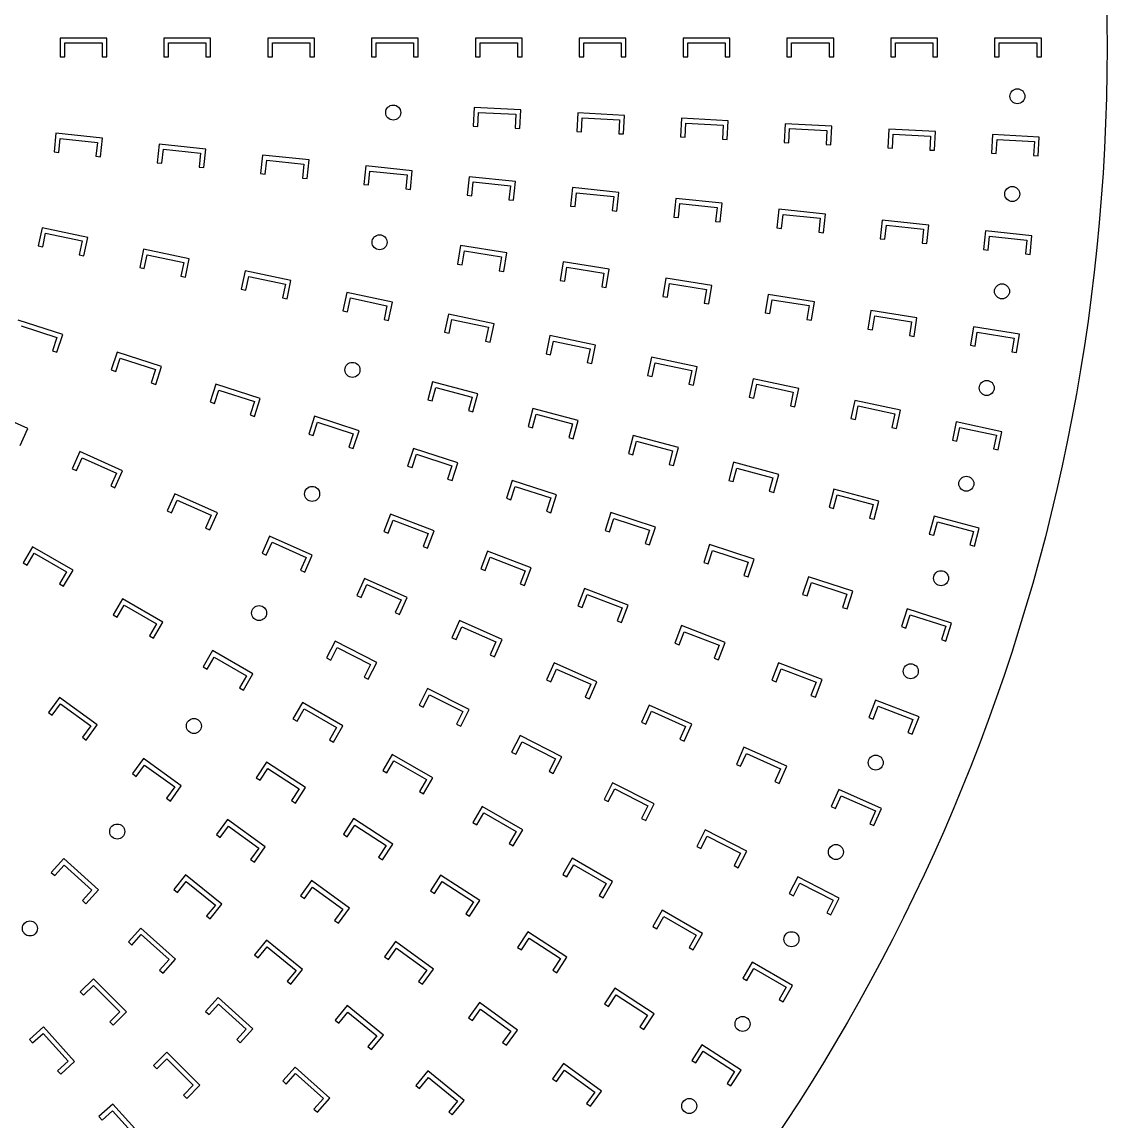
# Model space of a CAD drawing. Header units: inches. Extents: x 0.5 to 33.5, y 56.4 to 89.4.
# Drawn here: x 24.36 to 33.5, y 63.85 to 73.11 of the extents above; entities that cross this region are included whole.
import ezdxf

# ---------------------------------------------------------------- set-up
doc = ezdxf.new("R2010")
doc.units = ezdxf.units.IN
doc.layers.add('blue', color=5, linetype='CONTINUOUS')

msp = doc.modelspace()

# ---------------------------------------------------------------- linework, layer by layer
for p, q in [((25.0719, 72.9787), (24.6781, 72.9787)), ((24.6781, 72.9787), (24.6781, 72.8213)), ((25.0719, 72.8213), (25.0719, 72.9787)), ((25.9469, 72.9787), (25.5531, 72.9787)), ((25.5531, 72.9787), (25.5531, 72.8213)), ((25.9469, 72.8213), (25.9469, 72.9787)), ((26.8219, 72.9787), (26.4281, 72.9787)), ((26.4281, 72.9787), (26.4281, 72.8213)), ((26.8219, 72.8213), (26.8219, 72.9787)), ((27.6969, 72.9787), (27.3031, 72.9787)), ((27.3031, 72.9787), (27.3031, 72.8213)), ((27.6969, 72.8213), (27.6969, 72.9787)), ((28.5719, 72.9787), (28.1781, 72.9787)), ((28.1781, 72.9787), (28.1781, 72.8213)), ((28.5719, 72.8213), (28.5719, 72.9787)), ((29.4469, 72.9787), (29.0531, 72.9787)), ((29.0531, 72.9787), (29.0531, 72.8213)), ((29.4469, 72.8213), (29.4469, 72.9787)), ((30.3219, 72.9787), (29.9281, 72.9787)), ((29.9281, 72.9787), (29.9281, 72.8213)), ((30.3219, 72.8213), (30.3219, 72.9787)), ((31.1969, 72.9787), (30.8031, 72.9787)), ((30.8031, 72.9787), (30.8031, 72.8213)), ((31.1969, 72.8213), (31.1969, 72.9787)), ((32.0718, 72.9787), (31.6781, 72.9787)), ((31.6781, 72.9787), (31.6781, 72.8213)), ((32.0718, 72.8213), (32.0718, 72.9787)), ((32.9468, 72.9787), (32.5532, 72.9787)), ((32.5532, 72.9787), (32.5532, 72.8213)), ((32.9468, 72.8213), (32.9468, 72.9787)), ((24.7175, 72.8213), (24.7175, 72.9394)), ((24.7175, 72.9394), (25.0325, 72.9394)), ((25.0325, 72.9394), (25.0325, 72.8213)), ((25.5925, 72.8213), (25.5925, 72.9394)), ((25.5925, 72.9394), (25.9075, 72.9394)), ((25.9075, 72.9394), (25.9075, 72.8213)), ((26.4675, 72.8213), (26.4675, 72.9394)), ((26.4675, 72.9394), (26.7825, 72.9394)), ((26.7825, 72.9394), (26.7825, 72.8213)), ((27.3425, 72.8213), (27.3425, 72.9394)), ((27.3425, 72.9394), (27.6575, 72.9394)), ((27.6575, 72.9394), (27.6575, 72.8213)), ((28.2175, 72.8213), (28.2175, 72.9394)), ((28.2175, 72.9394), (28.5325, 72.9394)), ((28.5325, 72.9394), (28.5325, 72.8213)), ((29.0925, 72.8213), (29.0925, 72.9394)), ((29.0925, 72.9394), (29.4075, 72.9394)), ((29.4075, 72.9394), (29.4075, 72.8213)), ((29.9675, 72.8213), (29.9675, 72.9394)), ((29.9675, 72.9394), (30.2825, 72.9394)), ((30.2825, 72.9394), (30.2825, 72.8213)), ((30.8425, 72.8213), (30.8425, 72.9394)), ((30.8425, 72.9394), (31.1575, 72.9394)), ((31.1575, 72.9394), (31.1575, 72.8213)), ((31.7175, 72.8213), (31.7175, 72.9394)), ((31.7175, 72.9394), (32.0325, 72.9394)), ((32.0325, 72.9394), (32.0325, 72.8213)), ((32.5925, 72.8213), (32.5925, 72.9394)), ((32.5925, 72.9394), (32.9075, 72.9394)), ((32.9075, 72.9394), (32.9075, 72.8213)), ((24.6781, 72.8213), (24.7175, 72.8213)), ((25.0325, 72.8213), (25.0719, 72.8213)), ((25.5531, 72.8213), (25.5925, 72.8213)), ((25.9075, 72.8213), (25.9469, 72.8213)), ((26.4281, 72.8213), (26.4675, 72.8213)), ((26.7825, 72.8213), (26.8219, 72.8213)), ((27.3031, 72.8213), (27.3425, 72.8213)), ((27.6575, 72.8213), (27.6969, 72.8213)), ((28.1781, 72.8213), (28.2175, 72.8213)), ((28.5325, 72.8213), (28.5719, 72.8213)), ((29.0531, 72.8213), (29.0925, 72.8213)), ((29.4075, 72.8213), (29.4469, 72.8213)), ((29.9281, 72.8213), (29.9675, 72.8213)), ((30.2825, 72.8213), (30.3219, 72.8213)), ((30.8031, 72.8213), (30.8425, 72.8213)), ((31.1575, 72.8213), (31.1969, 72.8213)), ((31.6781, 72.8213), (31.7175, 72.8213)), ((32.0325, 72.8213), (32.0718, 72.8213)), ((32.5532, 72.8213), (32.5925, 72.8213)), ((32.9075, 72.8213), (32.9468, 72.8213)), ((28.167, 72.3936), (28.1587, 72.2363)), ((28.5601, 72.373), (28.167, 72.3936)), ((28.198, 72.2343), (28.2042, 72.3522)), ((28.2042, 72.3522), (28.5187, 72.3358)), ((28.5187, 72.3358), (28.5126, 72.2178)), ((28.5519, 72.2157), (28.5601, 72.373)), ((29.0408, 72.3478), (29.0325, 72.1906)), ((29.4339, 72.3272), (29.0408, 72.3478)), ((29.0718, 72.1885), (29.078, 72.3064)), ((29.078, 72.3064), (29.3925, 72.29)), ((29.3925, 72.29), (29.3864, 72.172)), ((29.4257, 72.17), (29.4339, 72.3272)), ((29.9146, 72.302), (29.9063, 72.1448)), ((30.3077, 72.2814), (29.9146, 72.302)), ((29.9456, 72.1427), (29.9518, 72.2606)), ((29.9518, 72.2606), (30.2663, 72.2442)), ((30.2663, 72.2442), (30.2602, 72.1262)), ((30.2995, 72.1242), (30.3077, 72.2814)), ((30.7884, 72.2562), (30.7801, 72.099)), ((31.1815, 72.2356), (30.7884, 72.2562)), ((24.6443, 72.1757), (24.6279, 72.0191)), ((25.0359, 72.1346), (24.6443, 72.1757)), ((28.1587, 72.2363), (28.198, 72.2343)), ((28.5126, 72.2178), (28.5519, 72.2157)), ((29.0325, 72.1906), (29.0718, 72.1885)), ((29.3864, 72.172), (29.4257, 72.17)), ((29.9063, 72.1448), (29.9456, 72.1427)), ((30.8194, 72.0969), (30.8256, 72.2149)), ((30.8256, 72.2149), (31.1401, 72.1984)), ((31.1401, 72.1984), (31.134, 72.0804)), ((31.1733, 72.0784), (31.1815, 72.2356)), ((31.6622, 72.2104), (31.6539, 72.0532)), ((32.0553, 72.1898), (31.6622, 72.2104)), ((31.6932, 72.0511), (31.6994, 72.1691)), ((31.6994, 72.1691), (32.0139, 72.1526)), ((32.0139, 72.1526), (32.0078, 72.0346)), ((32.0471, 72.0326), (32.0553, 72.1898)), ((32.536, 72.1646), (32.5277, 72.0074)), ((32.9291, 72.144), (32.536, 72.1646)), ((24.667, 72.015), (24.6794, 72.1325)), ((24.6794, 72.1325), (24.9926, 72.0995)), ((24.9926, 72.0995), (24.9802, 71.9821)), ((25.0194, 71.978), (25.0359, 72.1346)), ((25.5145, 72.0843), (25.4981, 71.9276)), ((25.9061, 72.0431), (25.5145, 72.0843)), ((30.2602, 72.1262), (30.2995, 72.1242)), ((30.7801, 72.099), (30.8194, 72.0969)), ((31.134, 72.0804), (31.1733, 72.0784)), ((31.6539, 72.0532), (31.6932, 72.0511)), ((32.567, 72.0053), (32.5732, 72.1233)), ((32.5732, 72.1233), (32.8877, 72.1068)), ((32.8877, 72.1068), (32.8816, 71.9888)), ((32.9209, 71.9868), (32.9291, 72.144)), ((24.6279, 72.0191), (24.667, 72.015)), ((24.9802, 71.9821), (25.0194, 71.978)), ((25.5372, 71.9235), (25.5496, 72.041)), ((25.5496, 72.041), (25.8628, 72.0081)), ((25.8628, 72.0081), (25.8505, 71.8906)), ((25.8896, 71.8865), (25.9061, 72.0431)), ((26.3847, 71.9928), (26.3683, 71.8362)), ((26.7763, 71.9516), (26.3847, 71.9928)), ((32.0078, 72.0346), (32.0471, 72.0326)), ((32.5277, 72.0074), (32.567, 72.0053)), ((32.8816, 71.9888), (32.9209, 71.9868)), ((25.4981, 71.9276), (25.5372, 71.9235)), ((25.8505, 71.8906), (25.8896, 71.8865)), ((26.4074, 71.8321), (26.4198, 71.9495)), ((26.4198, 71.9495), (26.733, 71.9166)), ((26.733, 71.9166), (26.7207, 71.7991)), ((26.7598, 71.795), (26.7763, 71.9516)), ((27.2549, 71.9013), (27.2385, 71.7447)), ((27.6465, 71.8602), (27.2549, 71.9013)), ((26.3683, 71.8362), (26.4074, 71.8321)), ((26.7207, 71.7991), (26.7598, 71.795)), ((27.2776, 71.7406), (27.29, 71.8581)), ((27.29, 71.8581), (27.6032, 71.8251)), ((27.6032, 71.8251), (27.5909, 71.7077)), ((27.63, 71.7036), (27.6465, 71.8602)), ((28.1251, 71.8099), (28.1087, 71.6533)), ((28.5167, 71.7687), (28.1251, 71.8099)), ((27.2385, 71.7447), (27.2776, 71.7406)), ((27.5909, 71.7077), (27.63, 71.7036)), ((28.1478, 71.6491), (28.1602, 71.7666)), ((28.1602, 71.7666), (28.4734, 71.7337)), ((28.4734, 71.7337), (28.4611, 71.6162)), ((28.5002, 71.6121), (28.5167, 71.7687)), ((28.9954, 71.7184), (28.9789, 71.5618)), ((29.3869, 71.6773), (28.9954, 71.7184)), ((28.1087, 71.6533), (28.1478, 71.6491)), ((28.4611, 71.6162), (28.5002, 71.6121)), ((29.018, 71.5577), (29.0304, 71.6751)), ((29.0304, 71.6751), (29.3436, 71.6422)), ((29.3436, 71.6422), (29.3313, 71.5248)), ((29.3704, 71.5206), (29.3869, 71.6773)), ((29.8656, 71.6269), (29.8491, 71.4703)), ((30.2571, 71.5858), (29.8656, 71.6269)), ((28.9789, 71.5618), (29.018, 71.5577)), ((29.3313, 71.5248), (29.3704, 71.5206)), ((29.8883, 71.4662), (29.9006, 71.5837)), ((29.9006, 71.5837), (30.2138, 71.5508)), ((30.2138, 71.5508), (30.2015, 71.4333)), ((30.2406, 71.4292), (30.2571, 71.5858)), ((30.7358, 71.5355), (30.7193, 71.3789)), ((31.1273, 71.4943), (30.7358, 71.5355)), ((29.8491, 71.4703), (29.8883, 71.4662)), ((30.2015, 71.4333), (30.2406, 71.4292)), ((30.7585, 71.3748), (30.7708, 71.4922)), ((30.7708, 71.4922), (31.084, 71.4593)), ((31.084, 71.4593), (31.0717, 71.3418)), ((31.1108, 71.3377), (31.1273, 71.4943)), ((31.606, 71.444), (31.5895, 71.2874)), ((31.9975, 71.4029), (31.606, 71.444)), ((24.5267, 71.3806), (24.494, 71.2266)), ((24.9118, 71.2988), (24.5267, 71.3806)), ((24.5325, 71.2184), (24.5571, 71.3339)), ((24.5571, 71.3339), (24.8651, 71.2685)), ((30.7193, 71.3789), (30.7585, 71.3748)), ((31.0717, 71.3418), (31.1108, 71.3377)), ((31.6287, 71.2833), (31.641, 71.4008)), ((31.641, 71.4008), (31.9542, 71.3678)), ((31.9542, 71.3678), (31.9419, 71.2504)), ((31.9811, 71.2463), (31.9975, 71.4029)), ((32.4762, 71.3526), (32.4597, 71.1959)), ((32.8677, 71.3114), (32.4762, 71.3526)), ((32.8513, 71.1548), (32.8677, 71.3114)), ((24.494, 71.2266), (24.5325, 71.2184)), ((24.8651, 71.2685), (24.8406, 71.1529)), ((24.8791, 71.1447), (24.9118, 71.2988)), ((28.0528, 71.2291), (28.0282, 71.0736)), ((28.4417, 71.1675), (28.0528, 71.2291)), ((31.5895, 71.2874), (31.6287, 71.2833)), ((31.9419, 71.2504), (31.9811, 71.2463)), ((32.4989, 71.1918), (32.5112, 71.3093)), ((32.5112, 71.3093), (32.8245, 71.2764)), ((32.8245, 71.2764), (32.8121, 71.1589)), ((24.8406, 71.1529), (24.8791, 71.1447)), ((25.3826, 71.1987), (25.3499, 71.0447)), ((25.7677, 71.1169), (25.3826, 71.1987)), ((25.3884, 71.0365), (25.4129, 71.152)), ((25.4129, 71.152), (25.721, 71.0865)), ((28.0671, 71.0674), (28.0856, 71.1841)), ((28.0856, 71.1841), (28.3967, 71.1348)), ((28.3967, 71.1348), (28.3782, 71.0182)), ((28.4171, 71.012), (28.4417, 71.1675)), ((32.4597, 71.1959), (32.4989, 71.1918)), ((32.8121, 71.1589), (32.8513, 71.1548)), ((25.3499, 71.0447), (25.3884, 71.0365)), ((25.721, 71.0865), (25.6965, 70.971)), ((25.735, 70.9628), (25.7677, 71.1169)), ((28.0282, 71.0736), (28.0671, 71.0674)), ((28.9171, 71.0922), (28.8924, 70.9367)), ((29.3059, 71.0307), (28.9171, 71.0922)), ((28.9313, 70.9305), (28.9498, 71.0472)), ((28.9498, 71.0472), (29.2609, 70.9979)), ((25.6965, 70.971), (25.735, 70.9628)), ((26.2385, 71.0168), (26.2058, 70.8628)), ((26.6236, 70.9349), (26.2385, 71.0168)), ((26.2443, 70.8546), (26.2688, 70.9701)), ((26.2688, 70.9701), (26.5769, 70.9046)), ((28.3782, 71.0182), (28.4171, 71.012)), ((29.2609, 70.9979), (29.2424, 70.8813)), ((29.2813, 70.8751), (29.3059, 71.0307)), ((29.7813, 70.9554), (29.7567, 70.7998)), ((30.1702, 70.8938), (29.7813, 70.9554)), ((26.2058, 70.8628), (26.2443, 70.8546)), ((26.5769, 70.9046), (26.5523, 70.7891)), ((26.5908, 70.7809), (26.6236, 70.9349)), ((28.8924, 70.9367), (28.9313, 70.9305)), ((29.2424, 70.8813), (29.2813, 70.8751)), ((29.7956, 70.7937), (29.814, 70.9103)), ((29.814, 70.9103), (30.1251, 70.861)), ((30.1251, 70.861), (30.1066, 70.7444)), ((30.1455, 70.7382), (30.1702, 70.8938)), ((26.5523, 70.7891), (26.5908, 70.7809)), ((27.0944, 70.8349), (27.0616, 70.6808)), ((27.4795, 70.753), (27.0944, 70.8349)), ((27.1001, 70.6726), (27.1247, 70.7882)), ((27.1247, 70.7882), (27.4328, 70.7227)), ((29.7567, 70.7998), (29.7956, 70.7937)), ((30.6455, 70.8185), (30.6209, 70.6629)), ((31.0344, 70.7569), (30.6455, 70.8185)), ((30.6598, 70.6568), (30.6783, 70.7734)), ((30.6783, 70.7734), (30.9893, 70.7242)), ((31.0097, 70.6014), (31.0344, 70.7569)), ((27.0616, 70.6808), (27.1001, 70.6726)), ((27.4328, 70.7227), (27.4082, 70.6072)), ((27.4467, 70.599), (27.4795, 70.753)), ((30.1066, 70.7444), (30.1455, 70.7382)), ((30.6209, 70.6629), (30.6598, 70.6568)), ((30.9893, 70.7242), (30.9709, 70.6075)), ((31.5098, 70.6816), (31.4851, 70.5261)), ((31.8986, 70.62), (31.5098, 70.6816)), ((24.7011, 70.4805), (24.3267, 70.6022)), ((27.4082, 70.6072), (27.4467, 70.599)), ((27.9503, 70.653), (27.9175, 70.4989)), ((28.3353, 70.5711), (27.9503, 70.653)), ((27.956, 70.4907), (27.9806, 70.6063)), ((27.9806, 70.6063), (28.2887, 70.5408)), ((28.3026, 70.4171), (28.3353, 70.5711)), ((30.9709, 70.6075), (31.0097, 70.6014)), ((31.524, 70.5199), (31.5425, 70.6366)), ((31.5425, 70.6366), (31.8536, 70.5873)), ((31.8536, 70.5873), (31.8351, 70.4706)), ((31.874, 70.4645), (31.8986, 70.62)), ((24.352, 70.5526), (24.6515, 70.4553)), ((24.6525, 70.3308), (24.7011, 70.4805)), ((27.9175, 70.4989), (27.956, 70.4907)), ((28.2887, 70.5408), (28.2641, 70.4252)), ((31.4851, 70.5261), (31.524, 70.5199)), ((32.374, 70.5447), (32.3493, 70.3892)), ((32.7628, 70.4831), (32.374, 70.5447)), ((32.3882, 70.383), (32.4067, 70.4997)), ((32.4067, 70.4997), (32.7178, 70.4504)), ((32.7382, 70.3276), (32.7628, 70.4831)), ((24.6515, 70.4553), (24.615, 70.3429)), ((28.2641, 70.4252), (28.3026, 70.4171)), ((28.8061, 70.471), (28.7734, 70.317)), ((29.1912, 70.3892), (28.8061, 70.471)), ((28.8119, 70.3088), (28.8365, 70.4243)), ((28.8365, 70.4243), (29.1445, 70.3588)), ((29.1585, 70.2351), (29.1912, 70.3892)), ((31.8351, 70.4706), (31.874, 70.4645)), ((32.3493, 70.3892), (32.3882, 70.383)), ((32.7178, 70.4504), (32.6993, 70.3338)), ((24.615, 70.3429), (24.6525, 70.3308)), ((25.1589, 70.3318), (25.1102, 70.182)), ((25.5333, 70.2102), (25.1589, 70.3318)), ((28.7734, 70.317), (28.8119, 70.3088)), ((29.1445, 70.3588), (29.12, 70.2433)), ((32.6993, 70.3338), (32.7382, 70.3276)), ((25.1476, 70.1699), (25.1841, 70.2822)), ((25.1841, 70.2822), (25.4837, 70.1849)), ((25.4846, 70.0604), (25.5333, 70.2102)), ((29.12, 70.2433), (29.1585, 70.2351)), ((29.662, 70.2891), (29.6293, 70.1351)), ((30.0471, 70.2073), (29.662, 70.2891)), ((29.6678, 70.1269), (29.6923, 70.2424)), ((29.6923, 70.2424), (30.0004, 70.1769)), ((30.0144, 70.0532), (30.0471, 70.2073)), ((25.1102, 70.182), (25.1476, 70.1699)), ((25.4837, 70.1849), (25.4472, 70.0726)), ((29.6293, 70.1351), (29.6678, 70.1269)), ((30.0004, 70.1769), (29.9759, 70.0614)), ((30.5179, 70.1072), (30.4851, 69.9531)), ((30.903, 70.0253), (30.5179, 70.1072)), ((25.4472, 70.0726), (25.4846, 70.0604)), ((25.991, 70.0614), (25.9424, 69.9117)), ((26.3655, 69.9398), (25.991, 70.0614)), ((27.8176, 70.0829), (27.7769, 69.9308)), ((27.8149, 69.9206), (27.8455, 70.0347)), ((28.1979, 69.981), (27.8176, 70.0829)), ((27.8455, 70.0347), (28.1497, 69.9532)), ((29.9759, 70.0614), (30.0144, 70.0532)), ((30.5237, 69.945), (30.5482, 70.0605)), ((30.5482, 70.0605), (30.8563, 69.995)), ((30.8702, 69.8713), (30.903, 70.0253)), ((25.9798, 69.8995), (26.0163, 70.0118)), ((26.0163, 70.0118), (26.3159, 69.9145)), ((26.3168, 69.79), (26.3655, 69.9398)), ((27.7769, 69.9308), (27.8149, 69.9206)), ((28.1497, 69.9532), (28.1191, 69.8391)), ((28.1572, 69.8289), (28.1979, 69.981)), ((30.4851, 69.9531), (30.5237, 69.945)), ((30.8563, 69.995), (30.8317, 69.8795)), ((31.3738, 69.9253), (31.341, 69.7712)), ((31.7589, 69.8434), (31.3738, 69.9253)), ((24.406, 69.6888), (24.0464, 69.8489)), ((25.9424, 69.9117), (25.9798, 69.8995)), ((26.3159, 69.9145), (26.2794, 69.8022)), ((28.1191, 69.8391), (28.1572, 69.8289)), ((28.6628, 69.8565), (28.6221, 69.7044)), ((29.0431, 69.7546), (28.6628, 69.8565)), ((30.8317, 69.8795), (30.8702, 69.8713)), ((31.3795, 69.763), (31.4041, 69.8786)), ((31.4041, 69.8786), (31.7122, 69.8131)), ((31.7261, 69.6894), (31.7589, 69.8434)), ((26.2794, 69.8022), (26.3168, 69.79)), ((26.8232, 69.791), (26.7745, 69.6413)), ((26.812, 69.6291), (26.8485, 69.7414)), ((27.1976, 69.6694), (26.8232, 69.791)), ((26.8485, 69.7414), (27.148, 69.6441)), ((28.6601, 69.6942), (28.6907, 69.8083)), ((28.6907, 69.8083), (28.9949, 69.7267)), ((29.0024, 69.6025), (29.0431, 69.7546)), ((31.341, 69.7712), (31.3795, 69.763)), ((31.7122, 69.8131), (31.6876, 69.6976)), ((32.2296, 69.7433), (32.1969, 69.5893)), ((32.6147, 69.6615), (32.2296, 69.7433)), ((24.342, 69.545), (24.406, 69.6888)), ((27.149, 69.5196), (27.1976, 69.6694)), ((28.6221, 69.7044), (28.6601, 69.6942)), ((28.9949, 69.7267), (28.9643, 69.6127)), ((31.6876, 69.6976), (31.7261, 69.6894)), ((32.2354, 69.5811), (32.26, 69.6966)), ((32.26, 69.6966), (32.568, 69.6312)), ((32.582, 69.5074), (32.6147, 69.6615)), ((26.7745, 69.6413), (26.812, 69.6291)), ((27.148, 69.6441), (27.1115, 69.5318)), ((28.9643, 69.6127), (29.0024, 69.6025)), ((29.508, 69.63), (29.4673, 69.4779)), ((29.5053, 69.4677), (29.5359, 69.5818)), ((29.8883, 69.5281), (29.508, 69.63)), ((29.5359, 69.5818), (29.8401, 69.5003)), ((32.1969, 69.5893), (32.2354, 69.5811)), ((32.568, 69.6312), (32.5435, 69.5156)), ((24.8457, 69.4931), (24.7817, 69.3492)), ((25.2054, 69.3329), (24.8457, 69.4931)), ((27.1115, 69.5318), (27.149, 69.5196)), ((27.6554, 69.5206), (27.6067, 69.3709)), ((27.6442, 69.3587), (27.6807, 69.471)), ((28.0298, 69.399), (27.6554, 69.5206)), ((27.6807, 69.471), (27.9802, 69.3737)), ((29.4673, 69.4779), (29.5053, 69.4677)), ((29.8401, 69.5003), (29.8095, 69.3862)), ((29.8475, 69.376), (29.8883, 69.5281)), ((32.5435, 69.5156), (32.582, 69.5074)), ((24.8176, 69.3332), (24.8657, 69.4411)), ((24.8657, 69.4411), (25.1534, 69.313)), ((27.6067, 69.3709), (27.6442, 69.3587)), ((27.9802, 69.3737), (27.9437, 69.2614)), ((27.9812, 69.2492), (28.0298, 69.399)), ((29.8095, 69.3862), (29.8475, 69.376)), ((30.3532, 69.4035), (30.3124, 69.2514)), ((30.7335, 69.3016), (30.3532, 69.4035)), ((24.7817, 69.3492), (24.8176, 69.3332)), ((25.1534, 69.313), (25.1054, 69.2051)), ((25.1413, 69.1891), (25.2054, 69.3329)), ((30.3505, 69.2412), (30.381, 69.3553)), ((30.381, 69.3553), (30.6853, 69.2738)), ((30.6853, 69.2738), (30.6547, 69.1597)), ((30.6927, 69.1495), (30.7335, 69.3016)), ((25.1054, 69.2051), (25.1413, 69.1891)), ((27.9437, 69.2614), (27.9812, 69.2492)), ((28.4876, 69.2503), (28.4389, 69.1005)), ((28.4763, 69.0883), (28.5128, 69.2006)), ((28.862, 69.1286), (28.4876, 69.2503)), ((28.5128, 69.2006), (28.8124, 69.1033)), ((30.3124, 69.2514), (30.3505, 69.2412)), ((25.6451, 69.1372), (25.581, 68.9933)), ((26.0047, 68.977), (25.6451, 69.1372)), ((28.4389, 69.1005), (28.4763, 69.0883)), ((28.8124, 69.1033), (28.7759, 68.991)), ((28.8133, 68.9788), (28.862, 69.1286)), ((30.6547, 69.1597), (30.6927, 69.1495)), ((31.1984, 69.1771), (31.1576, 69.025)), ((31.1957, 69.0148), (31.2262, 69.1289)), ((31.5787, 69.0752), (31.1984, 69.1771)), ((31.2262, 69.1289), (31.5305, 69.0473)), ((25.617, 68.9773), (25.665, 69.0852)), ((25.665, 69.0852), (25.9528, 68.9571)), ((31.1576, 69.025), (31.1957, 69.0148)), ((31.5305, 69.0473), (31.4999, 68.9333)), ((31.5379, 68.9231), (31.5787, 69.0752)), ((25.581, 68.9933), (25.617, 68.9773)), ((25.9528, 68.9571), (25.9047, 68.8492)), ((25.9407, 68.8332), (26.0047, 68.977)), ((27.4639, 68.9676), (27.4075, 68.8206)), ((27.4442, 68.8065), (27.4866, 68.9168)), ((27.8315, 68.8265), (27.4639, 68.9676)), ((27.4866, 68.9168), (27.7806, 68.8039)), ((28.7759, 68.991), (28.8133, 68.9788)), ((29.3197, 68.9799), (29.2711, 68.8301)), ((29.3085, 68.8179), (29.345, 68.9303)), ((29.6942, 68.8582), (29.3197, 68.9799)), ((29.345, 68.9303), (29.6446, 68.8329)), ((31.4999, 68.9333), (31.5379, 68.9231)), ((32.0436, 68.9506), (32.0028, 68.7985)), ((32.4239, 68.8487), (32.0436, 68.9506)), ((25.9047, 68.8492), (25.9407, 68.8332)), ((27.4075, 68.8206), (27.4442, 68.8065)), ((27.775, 68.6795), (27.8315, 68.8265)), ((29.2711, 68.8301), (29.3085, 68.8179)), ((29.6446, 68.8329), (29.6081, 68.7206)), ((29.6455, 68.7084), (29.6942, 68.8582)), ((32.0408, 68.7883), (32.0714, 68.9024)), ((32.0714, 68.9024), (32.3756, 68.8209)), ((32.3756, 68.8209), (32.3451, 68.7068)), ((32.3831, 68.6966), (32.4239, 68.8487)), ((26.4444, 68.7813), (26.3804, 68.6374)), ((26.4163, 68.6214), (26.4644, 68.7293)), ((26.8041, 68.6211), (26.4444, 68.7813)), ((26.4644, 68.7293), (26.7521, 68.6012)), ((27.7806, 68.8039), (27.7383, 68.6936)), ((29.6081, 68.7206), (29.6455, 68.7084)), ((32.0028, 68.7985), (32.0408, 68.7883)), ((24.4466, 68.6916), (24.3679, 68.5552)), ((24.402, 68.5355), (24.461, 68.6378)), ((24.7876, 68.4948), (24.4466, 68.6916)), ((24.461, 68.6378), (24.7338, 68.4804)), ((26.3804, 68.6374), (26.4163, 68.6214)), ((27.7383, 68.6936), (27.775, 68.6795)), ((28.2808, 68.654), (28.2244, 68.507)), ((28.6484, 68.513), (28.2808, 68.654)), ((30.1519, 68.7095), (30.1032, 68.5597)), ((30.1407, 68.5475), (30.1772, 68.6599)), ((30.5263, 68.5878), (30.1519, 68.7095)), ((30.1772, 68.6599), (30.4767, 68.5625)), ((32.3451, 68.7068), (32.3831, 68.6966)), ((24.3679, 68.5552), (24.402, 68.5355)), ((26.7521, 68.6012), (26.7041, 68.4933)), ((26.74, 68.4773), (26.8041, 68.6211)), ((28.2611, 68.4929), (28.3034, 68.6032)), ((28.3034, 68.6032), (28.5975, 68.4903)), ((30.1032, 68.5597), (30.1407, 68.5475)), ((30.4767, 68.5625), (30.4402, 68.4502)), ((30.4777, 68.438), (30.5263, 68.5878)), ((24.7338, 68.4804), (24.6747, 68.3781)), ((24.7088, 68.3584), (24.7876, 68.4948)), ((26.7041, 68.4933), (26.74, 68.4773)), ((28.2244, 68.507), (28.2611, 68.4929)), ((28.5975, 68.4903), (28.5552, 68.38)), ((28.5919, 68.3659), (28.6484, 68.513)), ((30.4402, 68.4502), (30.4777, 68.438)), ((24.6747, 68.3781), (24.7088, 68.3584)), ((27.2438, 68.4254), (27.1797, 68.2815)), ((27.2157, 68.2655), (27.2637, 68.3734)), ((27.6034, 68.2652), (27.2438, 68.4254)), ((27.2637, 68.3734), (27.5515, 68.2453)), ((28.5552, 68.38), (28.5919, 68.3659)), ((30.9841, 68.4391), (30.9354, 68.2893)), ((30.9729, 68.2772), (31.0094, 68.3895)), ((31.3585, 68.3174), (30.9841, 68.4391)), ((31.0094, 68.3895), (31.3089, 68.2922)), ((27.1797, 68.2815), (27.2157, 68.2655)), ((27.5394, 68.1214), (27.6034, 68.2652)), ((29.0977, 68.3405), (29.0412, 68.1935)), ((29.078, 68.1793), (29.1203, 68.2896)), ((29.4652, 68.1994), (29.0977, 68.3405)), ((29.1203, 68.2896), (29.4144, 68.1767)), ((30.9354, 68.2893), (30.9729, 68.2772)), ((31.3089, 68.2922), (31.2724, 68.1798)), ((31.3098, 68.1677), (31.3585, 68.3174)), ((25.2044, 68.2541), (25.1256, 68.1177)), ((25.1597, 68.098), (25.2188, 68.2003)), ((25.5453, 68.0573), (25.2044, 68.2541)), ((25.2188, 68.2003), (25.4916, 68.0429)), ((27.5515, 68.2453), (27.5034, 68.1374)), ((29.0412, 68.1935), (29.078, 68.1793)), ((29.4144, 68.1767), (29.372, 68.0665)), ((29.4088, 68.0524), (29.4652, 68.1994)), ((31.2724, 68.1798), (31.3098, 68.1677)), ((31.8163, 68.1687), (31.7676, 68.0189)), ((32.1907, 68.047), (31.8163, 68.1687)), ((25.1256, 68.1177), (25.1597, 68.098)), ((27.5034, 68.1374), (27.5394, 68.1214)), ((31.805, 68.0068), (31.8415, 68.1191)), ((31.8415, 68.1191), (32.1411, 68.0218)), ((25.4916, 68.0429), (25.4325, 67.9406)), ((25.4666, 67.9209), (25.5453, 68.0573)), ((28.0431, 68.0695), (27.9791, 67.9256)), ((28.015, 67.9096), (28.0631, 68.0175)), ((28.4028, 67.9093), (28.0431, 68.0695)), ((28.0631, 68.0175), (28.3508, 67.8894)), ((29.372, 68.0665), (29.4088, 68.0524)), ((29.9146, 68.0269), (29.8581, 67.8799)), ((30.2821, 67.8858), (29.9146, 68.0269)), ((31.7676, 68.0189), (31.805, 68.0068)), ((32.1411, 68.0218), (32.1046, 67.9094)), ((32.142, 67.8973), (32.1907, 68.047)), ((25.4325, 67.9406), (25.4666, 67.9209)), ((26.9956, 67.8954), (26.9241, 67.7551)), ((27.3463, 67.7166), (26.9956, 67.8954)), ((27.9791, 67.9256), (28.015, 67.9096)), ((28.3508, 67.8894), (28.3028, 67.7815)), ((28.3387, 67.7655), (28.4028, 67.9093)), ((29.8949, 67.8658), (29.9372, 67.976)), ((29.9372, 67.976), (30.2313, 67.8632)), ((30.2257, 67.7388), (30.2821, 67.8858)), ((32.1046, 67.9094), (32.142, 67.8973)), ((25.9622, 67.8166), (25.8834, 67.6802)), ((26.3031, 67.6198), (25.9622, 67.8166)), ((26.9591, 67.7372), (27.0128, 67.8424)), ((27.0128, 67.8424), (27.2934, 67.6994)), ((29.8581, 67.8799), (29.8949, 67.8658)), ((30.2313, 67.8632), (30.1889, 67.7529)), ((25.9175, 67.6605), (25.9766, 67.7628)), ((25.9766, 67.7628), (26.2493, 67.6054)), ((26.9241, 67.7551), (26.9591, 67.7372)), ((27.2934, 67.6994), (27.2398, 67.5942)), ((27.2748, 67.5763), (27.3463, 67.7166)), ((28.3028, 67.7815), (28.3387, 67.7655)), ((28.8425, 67.7136), (28.7784, 67.5697)), ((29.2021, 67.5534), (28.8425, 67.7136)), ((30.1889, 67.7529), (30.2257, 67.7388)), ((30.7315, 67.7133), (30.675, 67.5663)), ((31.099, 67.5722), (30.7315, 67.7133)), ((25.8834, 67.6802), (25.9175, 67.6605)), ((26.2244, 67.4834), (26.3031, 67.6198)), ((28.8144, 67.5537), (28.8624, 67.6616)), ((28.8624, 67.6616), (29.1502, 67.5335)), ((30.7118, 67.5522), (30.7541, 67.6625)), ((30.7541, 67.6625), (31.0481, 67.5496)), ((26.2493, 67.6054), (26.1903, 67.5031)), ((27.2398, 67.5942), (27.2748, 67.5763)), ((28.7784, 67.5697), (28.8144, 67.5537)), ((29.1502, 67.5335), (29.1021, 67.4256)), ((29.1381, 67.4096), (29.2021, 67.5534)), ((30.675, 67.5663), (30.7118, 67.5522)), ((31.0481, 67.5496), (31.0058, 67.4393)), ((31.0426, 67.4252), (31.099, 67.5722)), ((24.6738, 67.422), (24.5813, 67.2946)), ((24.9923, 67.1906), (24.6738, 67.422)), ((26.1903, 67.5031), (26.2244, 67.4834)), ((27.7752, 67.4981), (27.7037, 67.3578)), ((27.7388, 67.34), (27.7924, 67.4452)), ((28.126, 67.3194), (27.7752, 67.4981)), ((27.7924, 67.4452), (28.073, 67.3022)), ((29.1021, 67.4256), (29.1381, 67.4096)), ((31.0058, 67.4393), (31.0426, 67.4252)), ((24.6131, 67.2714), (24.6825, 67.367)), ((24.6825, 67.367), (24.9373, 67.1819)), ((26.7199, 67.3791), (26.6412, 67.2427)), ((27.0609, 67.1823), (26.7199, 67.3791)), ((27.7037, 67.3578), (27.7388, 67.34)), ((29.6418, 67.3577), (29.5778, 67.2138)), ((30.0015, 67.1976), (29.6418, 67.3577)), ((31.5483, 67.3998), (31.4919, 67.2527)), ((31.5287, 67.2386), (31.571, 67.3489)), ((31.9159, 67.2587), (31.5483, 67.3998)), ((31.571, 67.3489), (31.865, 67.236)), ((24.5813, 67.2946), (24.6131, 67.2714)), ((26.6412, 67.2427), (26.6753, 67.223)), ((26.6753, 67.223), (26.7343, 67.3253)), ((26.7343, 67.3253), (27.0071, 67.1679)), ((28.073, 67.3022), (28.0194, 67.197)), ((28.0545, 67.1791), (28.126, 67.3194)), ((29.6137, 67.1978), (29.6618, 67.3057)), ((29.6618, 67.3057), (29.9495, 67.1776)), ((31.4919, 67.2527), (31.5287, 67.2386)), ((31.8594, 67.1116), (31.9159, 67.2587)), ((24.9373, 67.1819), (24.8679, 67.0863)), ((24.8998, 67.0632), (24.9923, 67.1906)), ((27.0071, 67.1679), (26.9481, 67.0656)), ((26.9821, 67.0459), (27.0609, 67.1823)), ((28.0194, 67.197), (28.0545, 67.1791)), ((29.5778, 67.2138), (29.6137, 67.1978)), ((29.9495, 67.1776), (29.9015, 67.0697)), ((29.9374, 67.0537), (30.0015, 67.1976)), ((31.865, 67.236), (31.8227, 67.1258)), ((24.8679, 67.0863), (24.8998, 67.0632)), ((26.9481, 67.0656), (26.9821, 67.0459)), ((28.5548, 67.1009), (28.4833, 66.9606)), ((28.9056, 66.9222), (28.5548, 67.1009)), ((29.9015, 67.0697), (29.9374, 67.0537)), ((31.8227, 67.1258), (31.8594, 67.1116)), ((28.4833, 66.9606), (28.5184, 66.9427)), ((28.5184, 66.9427), (28.572, 67.0479)), ((28.572, 67.0479), (28.8526, 66.905)), ((30.4412, 67.0018), (30.3771, 66.8579)), ((30.8008, 66.8417), (30.4412, 67.0018)), ((25.3817, 66.9077), (25.2891, 66.7803)), ((25.7002, 66.6763), (25.3817, 66.9077)), ((26.4177, 66.878), (26.3319, 66.7459)), ((26.7479, 66.6636), (26.4177, 66.878)), ((27.4777, 66.9416), (27.399, 66.8052)), ((27.4331, 66.7855), (27.4921, 66.8878)), ((27.8187, 66.7448), (27.4777, 66.9416)), ((27.4921, 66.8878), (27.7649, 66.7304)), ((28.8526, 66.905), (28.799, 66.7997)), ((28.8341, 66.7818), (28.9056, 66.9222)), ((30.4131, 66.8419), (30.4611, 66.9498)), ((30.4611, 66.9498), (30.7489, 66.8217)), ((25.2891, 66.7803), (25.321, 66.7571)), ((25.321, 66.7571), (25.3904, 66.8527)), ((25.3904, 66.8527), (25.6452, 66.6675)), ((26.3649, 66.7245), (26.4292, 66.8235)), ((26.4292, 66.8235), (26.6934, 66.652)), ((27.399, 66.8052), (27.4331, 66.7855)), ((28.799, 66.7997), (28.8341, 66.7818)), ((30.3771, 66.8579), (30.4131, 66.8419)), ((30.7489, 66.8217), (30.7008, 66.7138)), ((30.7368, 66.6978), (30.8008, 66.8417)), ((26.3319, 66.7459), (26.3649, 66.7245)), ((27.7649, 66.7304), (27.7058, 66.6281)), ((27.7399, 66.6084), (27.8187, 66.7448)), ((29.3344, 66.7037), (29.2629, 66.5633)), ((29.6852, 66.5249), (29.3344, 66.7037)), ((30.7008, 66.7138), (30.7368, 66.6978)), ((25.6452, 66.6675), (25.5758, 66.572)), ((25.6077, 66.5488), (25.7002, 66.6763)), ((26.6934, 66.652), (26.6291, 66.5529)), ((26.6621, 66.5315), (26.7479, 66.6636)), ((27.7058, 66.6281), (27.7399, 66.6084)), ((29.298, 66.5455), (29.3516, 66.6507)), ((29.3516, 66.6507), (29.6323, 66.5077)), ((31.2405, 66.6459), (31.1765, 66.502)), ((31.2124, 66.486), (31.2605, 66.5939)), ((31.6002, 66.4858), (31.2405, 66.6459)), ((31.2605, 66.5939), (31.5482, 66.4658)), ((25.5758, 66.572), (25.6077, 66.5488)), ((26.6291, 66.5529), (26.6621, 66.5315)), ((28.2355, 66.5041), (28.1567, 66.3677)), ((28.5764, 66.3073), (28.2355, 66.5041)), ((29.2629, 66.5633), (29.298, 66.5455)), ((29.6323, 66.5077), (29.5787, 66.4025)), ((29.6137, 66.3846), (29.6852, 66.5249)), ((31.1765, 66.502), (31.2124, 66.486)), ((28.1908, 66.348), (28.2499, 66.4503)), ((28.2499, 66.4503), (28.5227, 66.2929)), ((31.5482, 66.4658), (31.5002, 66.3579)), ((31.5361, 66.3419), (31.6002, 66.4858)), ((26.0896, 66.3934), (25.997, 66.2659)), ((26.0289, 66.2428), (26.0983, 66.3384)), ((26.4081, 66.1619), (26.0896, 66.3934)), ((26.0983, 66.3384), (26.3531, 66.1532)), ((27.1515, 66.4014), (27.0657, 66.2693)), ((27.0988, 66.2479), (27.1631, 66.347)), ((27.4817, 66.187), (27.1515, 66.4014)), ((27.1631, 66.347), (27.4272, 66.1754)), ((28.1567, 66.3677), (28.1908, 66.348)), ((29.5787, 66.4025), (29.6137, 66.3846)), ((31.5002, 66.3579), (31.5361, 66.3419)), ((25.997, 66.2659), (26.0289, 66.2428)), ((27.0657, 66.2693), (27.0988, 66.2479)), ((28.5227, 66.2929), (28.4636, 66.1906)), ((28.4977, 66.1709), (28.5764, 66.3073)), ((30.1141, 66.3064), (30.0426, 66.1661)), ((30.0777, 66.1482), (30.1313, 66.2535)), ((30.4649, 66.1277), (30.1141, 66.3064)), ((30.1313, 66.2535), (30.4119, 66.1105)), ((26.3531, 66.1532), (26.2837, 66.0577)), ((26.3155, 66.0345), (26.4081, 66.1619)), ((27.4272, 66.1754), (27.3629, 66.0764)), ((27.3959, 66.0549), (27.4817, 66.187)), ((28.4636, 66.1906), (28.4977, 66.1709)), ((30.0426, 66.1661), (30.0777, 66.1482)), ((30.3934, 65.9874), (30.4649, 66.1277)), ((24.7094, 66.0644), (24.604, 65.9473)), ((25.002, 65.8009), (24.7094, 66.0644)), ((26.2837, 66.0577), (26.3155, 66.0345)), ((27.3629, 66.0764), (27.3959, 66.0549)), ((28.9932, 66.0666), (28.9145, 65.9302)), ((29.3342, 65.8698), (28.9932, 66.0666)), ((30.4119, 66.1105), (30.3583, 66.0052)), ((24.604, 65.9473), (24.6333, 65.921)), ((24.6333, 65.921), (24.7123, 66.0088)), ((24.7123, 66.0088), (24.9464, 65.798)), ((28.9486, 65.9105), (29.0077, 66.0128)), ((29.0077, 66.0128), (29.2804, 65.8554)), ((30.3583, 66.0052), (30.3934, 65.9874)), ((25.7366, 65.9266), (25.6375, 65.8042)), ((25.6681, 65.7794), (25.7424, 65.8712)), ((26.0426, 65.6788), (25.7366, 65.9266)), ((25.7424, 65.8712), (25.9872, 65.673)), ((26.7975, 65.879), (26.7049, 65.7516)), ((27.116, 65.6476), (26.7975, 65.879)), ((27.8853, 65.9249), (27.7996, 65.7928)), ((27.8326, 65.7713), (27.8969, 65.8704)), ((28.2155, 65.7104), (27.8853, 65.9249)), ((27.8969, 65.8704), (28.1611, 65.6989)), ((28.9145, 65.9302), (28.9486, 65.9105)), ((29.2804, 65.8554), (29.2214, 65.7531)), ((29.2555, 65.7334), (29.3342, 65.8698)), ((30.8937, 65.9092), (30.8222, 65.7689)), ((30.8573, 65.751), (30.9109, 65.8562)), ((31.2445, 65.7304), (30.8937, 65.9092)), ((30.9109, 65.8562), (31.1915, 65.7132)), ((24.9464, 65.798), (24.8674, 65.7102)), ((24.8966, 65.6839), (25.002, 65.8009)), ((25.6375, 65.8042), (25.6681, 65.7794)), ((26.7368, 65.7285), (26.8062, 65.824)), ((26.8062, 65.824), (27.061, 65.6389)), ((27.7996, 65.7928), (27.8326, 65.7713)), ((30.8222, 65.7689), (30.8573, 65.751)), ((24.8674, 65.7102), (24.8966, 65.6839)), ((25.9872, 65.673), (25.9129, 65.5812)), ((25.9435, 65.5564), (26.0426, 65.6788)), ((26.7049, 65.7516), (26.7368, 65.7285)), ((28.1611, 65.6989), (28.0967, 65.5998)), ((28.1298, 65.5784), (28.2155, 65.7104)), ((29.2214, 65.7531), (29.2555, 65.7334)), ((31.1915, 65.7132), (31.1379, 65.608)), ((31.173, 65.5901), (31.2445, 65.7304)), ((25.9129, 65.5812), (25.9435, 65.5564)), ((27.061, 65.6389), (26.9916, 65.5434)), ((27.0234, 65.5202), (27.116, 65.6476)), ((28.0967, 65.5998), (28.1298, 65.5784)), ((29.751, 65.6291), (29.6723, 65.4927)), ((29.7064, 65.473), (29.7654, 65.5753)), ((30.092, 65.4323), (29.751, 65.6291)), ((29.7654, 65.5753), (30.0382, 65.4179)), ((31.1379, 65.608), (31.173, 65.5901)), ((25.3597, 65.4789), (25.2543, 65.3618)), ((25.6522, 65.2154), (25.3597, 65.4789)), ((26.9916, 65.5434), (27.0234, 65.5202)), ((29.6723, 65.4927), (29.7064, 65.473)), ((25.2836, 65.3355), (25.3626, 65.4233)), ((25.3626, 65.4233), (25.5966, 65.2125)), ((28.6192, 65.4483), (28.5334, 65.3162)), ((28.5664, 65.2948), (28.6308, 65.3938)), ((28.9494, 65.2339), (28.6192, 65.4483)), ((28.6308, 65.3938), (28.8949, 65.2223)), ((30.0382, 65.4179), (29.9791, 65.3156)), ((30.0132, 65.2959), (30.092, 65.4323)), ((25.2543, 65.3618), (25.2836, 65.3355)), ((26.4166, 65.3759), (26.3175, 65.2535)), ((26.3481, 65.2287), (26.4224, 65.3205)), ((26.7226, 65.1281), (26.4166, 65.3759)), ((26.4224, 65.3205), (26.6672, 65.1223)), ((27.5054, 65.3647), (27.4128, 65.2373)), ((27.4447, 65.2142), (27.5141, 65.3097)), ((27.8239, 65.1333), (27.5054, 65.3647)), ((27.5141, 65.3097), (27.7689, 65.1246)), ((28.5334, 65.3162), (28.5664, 65.2948)), ((29.9791, 65.3156), (30.0132, 65.2959)), ((25.5966, 65.2125), (25.5176, 65.1247)), ((25.5469, 65.0984), (25.6522, 65.2154)), ((26.3175, 65.2535), (26.3481, 65.2287)), ((27.4128, 65.2373), (27.4447, 65.2142)), ((28.8949, 65.2223), (28.8306, 65.1232)), ((28.8636, 65.1018), (28.9494, 65.2339)), ((25.5176, 65.1247), (25.5469, 65.0984)), ((26.6672, 65.1223), (26.5929, 65.0305)), ((26.6235, 65.0058), (26.7226, 65.1281)), ((27.7689, 65.1246), (27.6995, 65.0291)), ((27.7313, 65.0059), (27.8239, 65.1333)), ((28.8306, 65.1232), (28.8636, 65.1018)), ((30.5088, 65.1916), (30.4301, 65.0552)), ((30.4641, 65.0355), (30.5232, 65.1378)), ((30.8497, 64.9948), (30.5088, 65.1916)), ((30.5232, 65.1378), (30.796, 64.9804)), ((24.9598, 65.0515), (24.8485, 64.9402)), ((25.2382, 64.7731), (24.9598, 65.0515)), ((26.5929, 65.0305), (26.6235, 65.0058)), ((27.6995, 65.0291), (27.7313, 65.0059)), ((30.4301, 65.0552), (30.4641, 65.0355)), ((24.8485, 64.9402), (24.8763, 64.9123)), ((24.8763, 64.9123), (24.9598, 64.9959)), ((24.9598, 64.9959), (25.1825, 64.7731)), ((29.353, 64.9717), (29.2672, 64.8397)), ((29.6832, 64.7573), (29.353, 64.9717)), ((30.796, 64.9804), (30.7369, 64.8781)), ((30.771, 64.8584), (30.8497, 64.9948)), ((26.0099, 64.8934), (25.9045, 64.7764)), ((25.9338, 64.75), (26.0128, 64.8378)), ((26.3025, 64.6299), (26.0099, 64.8934)), ((26.0128, 64.8378), (26.2469, 64.627)), ((28.2133, 64.8504), (28.1207, 64.723)), ((28.5318, 64.619), (28.2133, 64.8504)), ((29.2672, 64.8397), (29.3003, 64.8182)), ((29.3003, 64.8182), (29.3646, 64.9173)), ((29.3646, 64.9173), (29.6287, 64.7457)), ((30.7369, 64.8781), (30.771, 64.8584)), ((25.1825, 64.7731), (25.099, 64.6896)), ((25.1269, 64.6618), (25.2382, 64.7731)), ((25.9045, 64.7764), (25.9338, 64.75)), ((27.0966, 64.8252), (26.9975, 64.7029)), ((27.0281, 64.6781), (27.1024, 64.7699)), ((27.4026, 64.5775), (27.0966, 64.8252)), ((27.1024, 64.7699), (27.3472, 64.5717)), ((28.1526, 64.6999), (28.222, 64.7954)), ((28.222, 64.7954), (28.4768, 64.6103)), ((29.6287, 64.7457), (29.5644, 64.6467)), ((29.5974, 64.6252), (29.6832, 64.7573)), ((24.5382, 64.6457), (24.4211, 64.5403)), ((24.8016, 64.3531), (24.5382, 64.6457)), ((25.099, 64.6896), (25.1269, 64.6618)), ((26.9975, 64.7029), (27.0281, 64.6781)), ((28.1207, 64.723), (28.1526, 64.6999)), ((29.5644, 64.6467), (29.5974, 64.6252)), ((24.4475, 64.5111), (24.5352, 64.5901)), ((24.5352, 64.5901), (24.746, 64.356)), ((26.2469, 64.627), (26.1679, 64.5393)), ((26.1971, 64.5129), (26.3025, 64.6299)), ((27.3472, 64.5717), (27.2729, 64.4799)), ((27.3035, 64.4551), (27.4026, 64.5775)), ((28.4768, 64.6103), (28.4074, 64.5147)), ((28.4392, 64.4916), (28.5318, 64.619)), ((24.4211, 64.5403), (24.4475, 64.5111)), ((26.1679, 64.5393), (26.1971, 64.5129)), ((27.2729, 64.4799), (27.3035, 64.4551)), ((28.4074, 64.5147), (28.4392, 64.4916)), ((30.0869, 64.4952), (30.0011, 64.3631)), ((30.417, 64.2808), (30.0869, 64.4952)), ((25.5785, 64.4328), (25.4672, 64.3215)), ((25.495, 64.2936), (25.5785, 64.3771)), ((25.8569, 64.1544), (25.5785, 64.4328)), ((25.5785, 64.3771), (25.8013, 64.1544)), ((30.0341, 64.3417), (30.0984, 64.4407)), ((30.0984, 64.4407), (30.3626, 64.2692)), ((24.746, 64.356), (24.6582, 64.277)), ((24.6582, 64.277), (24.6846, 64.2478)), ((24.6846, 64.2478), (24.8016, 64.3531)), ((25.4672, 64.3215), (25.495, 64.2936)), ((26.6602, 64.3079), (26.5548, 64.1909)), ((26.9528, 64.0445), (26.6602, 64.3079)), ((27.7766, 64.2746), (27.6775, 64.1522)), ((28.0826, 64.0268), (27.7766, 64.2746)), ((28.9212, 64.3361), (28.8286, 64.2087)), ((28.8604, 64.1856), (28.9299, 64.2811)), ((29.2397, 64.1047), (28.9212, 64.3361)), ((28.9299, 64.2811), (29.1847, 64.096)), ((30.0011, 64.3631), (30.0341, 64.3417)), ((30.3313, 64.1487), (30.417, 64.2808)), ((26.5548, 64.1909), (26.5841, 64.1645)), ((26.5841, 64.1645), (26.6631, 64.2523)), ((26.6631, 64.2523), (26.8971, 64.0415)), ((27.7081, 64.1274), (27.7824, 64.2192)), ((27.7824, 64.2192), (28.0272, 64.021)), ((28.8286, 64.2087), (28.8604, 64.1856)), ((30.3626, 64.2692), (30.2983, 64.1701)), ((25.8013, 64.1544), (25.7177, 64.0709)), ((25.7456, 64.0431), (25.8569, 64.1544)), ((27.6775, 64.1522), (27.7081, 64.1274)), ((29.1847, 64.096), (29.1152, 64.0004)), ((29.1471, 63.9773), (29.2397, 64.1047)), ((30.2983, 64.1701), (30.3313, 64.1487)), ((25.1236, 63.9955), (25.0066, 63.8901)), ((25.3871, 63.7029), (25.1236, 63.9955)), ((25.7177, 64.0709), (25.7456, 64.0431)), ((26.8971, 64.0415), (26.8181, 63.9538)), ((26.8474, 63.9274), (26.9528, 64.0445)), ((28.0272, 64.021), (27.9529, 63.9292)), ((27.9835, 63.9044), (28.0826, 64.0268)), ((29.1152, 64.0004), (29.1471, 63.9773)), ((25.033, 63.8608), (25.1207, 63.9398)), ((25.1207, 63.9398), (25.3315, 63.7058)), ((26.8181, 63.9538), (26.8474, 63.9274)), ((27.9529, 63.9292), (27.9835, 63.9044)), ((25.0066, 63.8901), (25.033, 63.8608))]:
    msp.add_line(p, q)
for centre in [(32.7446, 72.4877), (27.4856, 72.3505), (32.7014, 71.6643), (27.3707, 71.2574), (32.6153, 70.8442), (27.1422, 70.1824), (32.4863, 70.0298), (32.3148, 69.2232), (26.8026, 69.1371), (32.1014, 68.4268), (26.3556, 68.1331), (31.8466, 67.6425), (25.806, 67.1813), (31.5511, 66.8727), (25.16, 66.2921), (31.2157, 66.1195), (24.4246, 65.4754), (30.8414, 65.3847), (30.4291, 64.6706), (29.98, 63.9791)]:
    msp.add_circle(centre, 0.0633)
at = {"layer": 'blue'}
msp.add_circle((17, 72.9), 16.5, dxfattribs=at)

doc.saveas('drawing.dxf')
